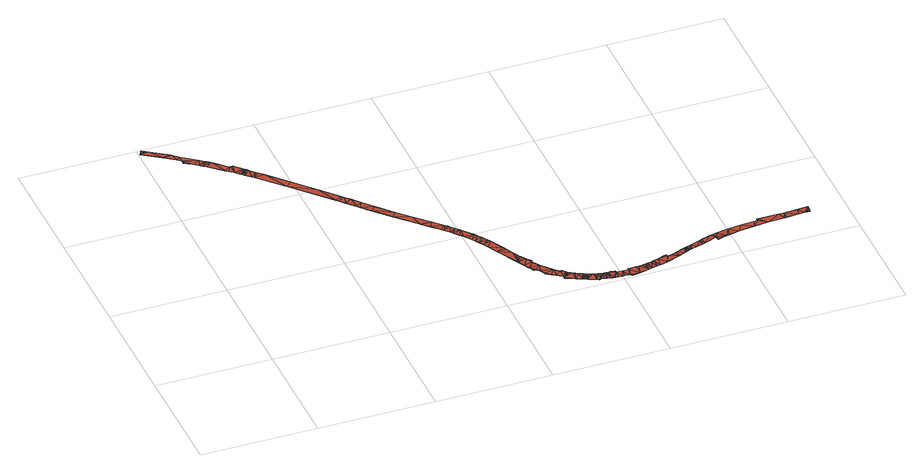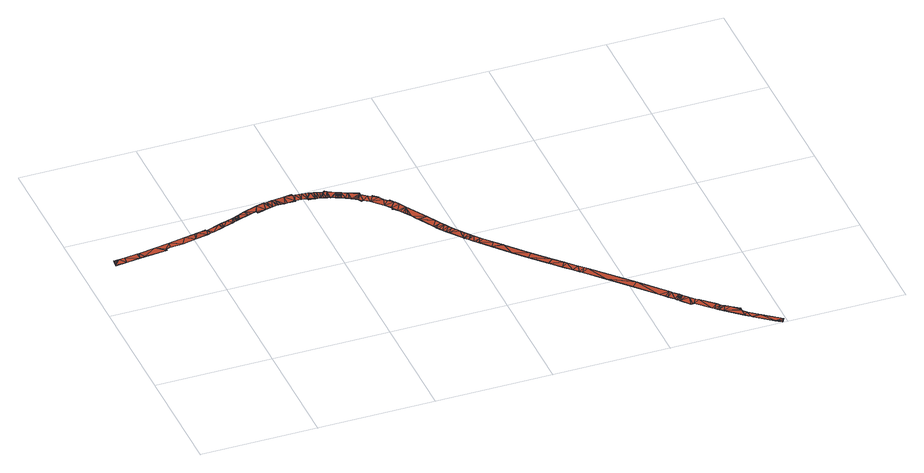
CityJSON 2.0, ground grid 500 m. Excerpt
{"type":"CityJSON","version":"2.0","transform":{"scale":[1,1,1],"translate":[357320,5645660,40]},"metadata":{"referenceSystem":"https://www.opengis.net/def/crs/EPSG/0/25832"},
"CityObjects":{
"building1":{"type":"Building","attributes":{"Geometrietyp2DReferenz":"3000","Gemeindeschluessel":"05315000","function":"53001_1800","roofType":"9999","measuredHeight":1},"geometry":[{"type":"MultiSurface","lod":"2","boundaries":[[[0,1,2]],[[1,3,2]],[[4,5,0]],[[5,1,0]],[[6,7,4]],[[7,5,4]],[[8,9,6]],[[9,7,6]],[[10,11,8]],[[11,9,8]],[[12,13,10]],[[13,11,10]],[[14,15,12]],[[15,13,12]],[[16,17,14]],[[17,15,14]],[[18,19,16]],[[19,17,16]],[[20,21,18]],[[22,23,24]],[[25,26,27]],[[26,22,27]],[[28,29,25]],[[29,26,25]],[[30,31,28]],[[31,29,28]],[[32,33,30]],[[34,35,36]],[[35,37,36]],[[38,39,34]],[[39,35,34]],[[40,41,38]],[[41,39,38]],[[42,43,40]],[[43,41,40]],[[44,45,46]],[[45,47,46]],[[48,49,44]],[[49,45,44]],[[50,51,52]],[[53,54,55]],[[54,50,55]],[[56,57,53]],[[57,54,53]],[[58,59,56]],[[59,57,56]],[[60,61,58]],[[61,59,58]],[[62,63,60]],[[63,61,60]],[[64,65,66]],[[67,68,69]],[[68,64,69]],[[70,71,67]],[[71,68,67]],[[72,73,70]],[[73,71,70]],[[74,75,72]],[[75,73,72]],[[76,77,74]],[[33,31,30]],[[78,79,32]],[[79,33,32]],[[80,81,78]],[[81,79,78]],[[82,83,80]],[[83,81,80]],[[84,85,82]],[[85,83,82]],[[86,87,42]],[[87,43,42]],[[88,89,86]],[[89,87,86]],[[90,91,88]],[[91,89,88]],[[92,93,90]],[[93,91,90]],[[94,95,48]],[[95,49,48]],[[96,97,94]],[[97,95,94]],[[98,99,96]],[[99,97,96]],[[100,101,62]],[[101,63,62]],[[102,103,100]],[[103,101,100]],[[104,105,102]],[[105,103,102]],[[106,107,104]],[[107,105,104]],[[108,109,106]],[[109,107,106]],[[110,111,108]],[[77,75,74]],[[112,113,76]],[[113,77,76]],[[114,115,112]],[[115,113,112]],[[116,117,114]],[[117,115,114]],[[118,119,116]],[[120,121,84]],[[121,85,84]],[[122,123,120]],[[123,121,120]],[[124,125,122]],[[125,123,122]],[[126,127,92]],[[127,93,92]],[[128,129,126]],[[129,127,126]],[[130,131,128]],[[131,129,128]],[[132,133,98]],[[133,99,98]],[[134,135,132]],[[135,133,132]],[[136,137,134]],[[137,135,134]],[[138,139,136]],[[139,137,136]],[[140,141,138]],[[141,139,138]],[[142,143,140]],[[111,109,108]],[[144,145,110]],[[145,111,110]],[[146,147,144]],[[147,145,144]],[[148,149,146]],[[149,147,146]],[[150,151,148]],[[151,149,148]],[[152,153,150]],[[119,117,116]],[[154,155,118]],[[155,119,118]],[[156,157,154]],[[157,155,154]],[[158,159,156]],[[159,157,156]],[[160,161,158]],[[161,159,158]],[[162,163,160]],[[163,161,160]],[[164,165,162]],[[166,167,124]],[[167,125,124]],[[168,169,166]],[[169,167,166]],[[170,171,168]],[[171,169,168]],[[172,173,170]],[[173,171,170]],[[174,175,172]],[[176,177,130]],[[177,131,130]],[[178,179,176]],[[179,177,176]],[[180,181,178]],[[181,179,178]],[[182,183,180]],[[183,181,180]],[[184,185,182]],[[143,141,140]],[[186,187,142]],[[187,143,142]],[[188,189,186]],[[189,187,186]],[[190,191,188]],[[153,151,150]],[[192,193,152]],[[193,153,152]],[[194,195,192]],[[195,193,192]],[[196,197,194]],[[197,195,194]],[[198,199,196]],[[199,197,196]],[[200,201,198]],[[165,163,162]],[[202,203,164]],[[203,165,164]],[[204,205,202]],[[205,203,202]],[[206,207,204]],[[207,205,204]],[[208,209,206]],[[209,207,206]],[[210,211,208]],[[211,209,208]],[[191,189,188]],[[212,213,190]],[[213,191,190]],[[214,215,212]],[[215,213,212]],[[216,217,214]],[[217,215,214]],[[218,219,216]],[[219,217,216]],[[220,221,218]],[[221,219,218]],[[201,199,198]],[[222,223,200]],[[223,201,200]],[[224,225,222]],[[225,223,222]],[[226,227,224]],[[227,225,224]],[[228,229,226]],[[230,231,210]],[[231,211,210]],[[232,233,230]],[[233,231,230]],[[234,235,232]],[[235,233,232]],[[236,237,234]],[[237,235,234]],[[238,239,236]],[[239,237,236]],[[240,241,238]],[[175,173,172]],[[242,243,174]],[[243,175,174]],[[244,245,242]],[[245,243,242]],[[246,247,244]],[[247,245,244]],[[248,249,246]],[[249,247,246]],[[250,251,248]],[[251,249,248]],[[252,253,250]],[[253,251,250]],[[254,255,252]],[[255,253,252]],[[256,257,254]],[[185,183,182]],[[258,259,184]],[[259,185,184]],[[260,261,258]],[[261,259,258]],[[262,263,260]],[[263,261,260]],[[264,265,262]],[[265,263,262]],[[266,267,264]],[[267,265,264]],[[268,269,266]],[[269,267,266]],[[270,271,268]],[[271,269,268]],[[21,19,18]],[[272,273,20]],[[274,275,220]],[[275,221,220]],[[276,277,274]],[[277,275,274]],[[278,279,276]],[[279,277,276]],[[280,281,278]],[[281,279,278]],[[282,283,280]],[[229,227,226]],[[284,285,228]],[[285,229,228]],[[286,287,284]],[[287,285,284]],[[288,289,286]],[[289,287,286]],[[290,291,288]],[[257,255,254]],[[292,293,256]],[[293,257,256]],[[294,295,292]],[[295,293,292]],[[296,297,294]],[[297,295,294]],[[298,299,296]],[[300,301,270]],[[301,271,270]],[[302,303,300]],[[303,301,300]],[[304,305,302]],[[305,303,302]],[[306,307,304]],[[307,305,304]],[[308,309,306]],[[273,21,20]],[[310,311,272]],[[311,273,272]],[[312,313,310]],[[313,311,310]],[[46,47,312]],[[47,313,312]],[[283,281,280]],[[314,315,282]],[[315,283,282]],[[316,317,314]],[[317,315,314]],[[318,319,316]],[[319,317,316]],[[320,321,318]],[[321,319,318]],[[291,289,288]],[[322,323,290]],[[323,291,290]],[[324,325,322]],[[325,323,322]],[[326,327,324]],[[327,325,324]],[[328,329,326]],[[329,327,326]],[[330,331,328]],[[299,297,296]],[[332,333,298]],[[333,299,298]],[[334,335,332]],[[335,333,332]],[[336,337,334]],[[337,335,334]],[[338,339,336]],[[339,337,336]],[[309,307,306]],[[340,341,308]],[[341,309,308]],[[342,343,340]],[[343,341,340]],[[344,345,342]],[[345,343,342]],[[331,329,328]],[[346,347,330]],[[347,331,330]],[[348,349,346]],[[349,347,346]],[[350,351,348]],[[351,349,348]],[[241,239,238]],[[352,353,240]],[[353,241,240]],[[354,355,352]],[[355,353,352]],[[356,357,354]],[[357,355,354]],[[358,359,356]],[[359,357,356]],[[360,361,338]],[[361,339,338]],[[362,363,360]],[[363,361,360]],[[364,365,362]],[[365,363,362]],[[366,367,364]],[[367,365,364]],[[368,369,344]],[[369,345,344]],[[370,371,368]],[[371,369,368]],[[372,373,370]],[[373,371,370]],[[374,375,372]],[[375,373,372]],[[376,377,374]],[[378,379,350]],[[379,351,350]],[[380,381,378]],[[381,379,378]],[[382,383,380]],[[383,381,380]],[[384,385,382]],[[385,383,382]],[[386,387,358]],[[387,359,358]],[[388,389,386]],[[389,387,386]],[[390,391,388]],[[391,389,388]],[[392,393,390]],[[393,391,390]],[[394,395,366]],[[395,367,366]],[[396,397,394]],[[397,395,394]],[[398,399,396]],[[399,397,396]],[[400,401,398]],[[377,375,374]],[[402,403,376]],[[403,377,376]],[[404,405,402]],[[405,403,402]],[[406,407,404]],[[407,405,404]],[[408,409,406]],[[410,411,320]],[[411,321,320]],[[412,413,410]],[[413,411,410]],[[414,415,412]],[[415,413,412]],[[416,417,384]],[[417,385,384]],[[418,419,416]],[[419,417,416]],[[420,421,418]],[[421,419,418]],[[422,423,420]],[[424,425,392]],[[425,393,392]],[[426,427,424]],[[427,425,424]],[[428,429,426]],[[429,427,426]],[[430,431,428]],[[431,429,428]],[[401,399,398]],[[432,433,400]],[[433,401,400]],[[434,435,432]],[[435,433,432]],[[436,437,434]],[[437,435,434]],[[409,407,406]],[[438,439,408]],[[439,409,408]],[[440,441,438]],[[441,439,438]],[[442,443,440]],[[443,441,440]],[[444,445,414]],[[445,415,414]],[[446,447,444]],[[447,445,444]],[[448,449,446]],[[449,447,446]],[[52,51,448]],[[51,449,448]],[[55,50,52]],[[423,421,420]],[[450,451,422]],[[451,423,422]],[[452,453,450]],[[453,451,450]],[[66,65,452]],[[65,453,452]],[[69,64,66]],[[454,455,430]],[[455,431,430]],[[456,457,454]],[[457,455,454]],[[458,459,456]],[[459,457,456]],[[460,461,458]],[[461,459,458]],[[462,463,460]],[[463,461,460]],[[464,465,462]],[[466,467,436]],[[467,437,436]],[[468,469,466]],[[469,467,466]],[[470,471,468]],[[471,469,468]],[[472,473,470]],[[473,471,470]],[[474,475,472]],[[475,473,472]],[[476,477,474]],[[477,475,474]],[[478,479,476]],[[479,477,476]],[[480,481,478]],[[481,479,478]],[[482,483,480]],[[483,481,480]],[[484,485,482]],[[485,483,482]],[[486,487,484]],[[487,485,484]],[[488,489,442]],[[489,443,442]],[[490,491,488]],[[491,489,488]],[[492,493,490]],[[493,491,490]],[[494,495,492]],[[495,493,492]],[[465,463,462]],[[496,497,464]],[[498,499,486]],[[499,487,486]],[[500,501,498]],[[501,499,498]],[[502,503,500]],[[503,501,500]],[[504,505,494]],[[505,495,494]],[[506,507,504]],[[507,505,504]],[[508,509,506]],[[509,507,506]],[[510,511,508]],[[511,509,508]],[[497,465,464]],[[512,513,496]],[[513,497,496]],[[514,515,512]],[[515,513,512]],[[24,23,514]],[[23,515,514]],[[27,22,24]],[[516,517,502]],[[517,503,502]],[[518,519,516]],[[519,517,516]],[[520,521,518]],[[521,519,518]],[[522,523,520]],[[523,521,520]],[[524,525,522]],[[525,523,522]],[[526,527,524]],[[527,525,524]],[[36,37,526]],[[37,527,526]],[[528,529,510]],[[529,511,510]],[[2,3,528]],[[3,529,528]],[[9,1,5]],[[9,5,7]],[[511,529,9]],[[91,93,411]],[[411,93,321]],[[91,411,413]],[[89,91,413]],[[89,413,415]],[[87,89,445]],[[169,163,165]],[[163,171,161]],[[171,173,159]],[[171,159,161]],[[159,173,157]],[[119,155,117]],[[117,155,115]],[[115,155,113]],[[9,529,3]],[[9,3,1]],[[511,9,11]],[[509,511,11]],[[509,11,13]],[[509,13,507]],[[507,13,15]],[[507,15,505]],[[493,495,491]],[[505,15,17]],[[505,17,495]],[[495,17,491]],[[491,17,489]],[[489,17,19]],[[247,77,113]],[[247,113,173]],[[173,113,157]],[[157,113,155]],[[249,75,77]],[[249,77,247]],[[251,73,75]],[[251,75,249]],[[255,71,251]],[[251,71,73]],[[489,19,443]],[[441,443,19]],[[441,19,21]],[[441,21,273]],[[441,273,439]],[[409,439,311]],[[311,439,273]],[[445,89,415]],[[87,445,447]],[[43,87,449]],[[449,87,447]],[[41,43,51]],[[51,43,449]],[[63,39,61]],[[61,39,59]],[[59,39,57]],[[39,41,54]],[[54,41,50]],[[50,41,51]],[[39,54,57]],[[37,35,523]],[[37,523,525]],[[123,203,205]],[[123,205,121]],[[121,205,207]],[[121,207,209]],[[409,311,313]],[[409,313,407]],[[405,407,47]],[[47,407,313]],[[405,47,45]],[[405,45,49]],[[405,49,403]],[[99,133,97]],[[377,403,49]],[[37,525,527]],[[519,521,517]],[[517,521,503]],[[523,35,111]],[[523,111,521]],[[521,111,145]],[[521,145,503]],[[107,109,105]],[[121,209,85]],[[231,81,211]],[[85,209,211]],[[85,211,83]],[[83,211,81]],[[81,231,233]],[[81,233,79]],[[79,233,235]],[[31,33,29]],[[29,33,26]],[[26,33,22]],[[79,235,237]],[[79,237,22]],[[22,237,239]],[[22,239,23]],[[22,33,79]],[[23,239,515]],[[515,239,241]],[[513,515,241]],[[377,49,95]],[[375,377,95]],[[375,95,97]],[[375,97,373]],[[373,97,133]],[[373,133,371]],[[371,133,369]],[[369,133,135]],[[369,135,345]],[[345,135,137]],[[105,109,103]],[[103,109,101]],[[35,39,101]],[[101,39,63]],[[35,101,111]],[[111,101,109]],[[503,145,501]],[[343,345,139]],[[139,345,137]],[[343,139,141]],[[341,343,143]],[[143,343,141]],[[341,143,187]],[[307,309,189]],[[485,487,483]],[[483,487,499]],[[481,483,147]],[[481,147,149]],[[501,145,147]],[[501,147,499]],[[499,147,483]],[[195,151,193]],[[71,255,68]],[[257,64,255]],[[255,64,68]],[[65,423,453]],[[451,453,423]],[[297,423,257]],[[257,423,65]],[[257,65,64]],[[257,295,297]],[[169,165,167]],[[167,165,125]],[[125,165,123]],[[123,165,203]],[[307,189,191]],[[309,341,187]],[[309,187,189]],[[307,191,305]],[[303,305,191]],[[303,191,213]],[[301,303,213]],[[301,213,215]],[[301,215,271]],[[271,215,217]],[[153,193,151]],[[479,481,149]],[[479,149,195]],[[195,149,151]],[[479,195,197]],[[477,479,199]],[[199,479,197]],[[227,473,225]],[[269,271,219]],[[219,271,217]],[[267,269,221]],[[221,269,219]],[[267,221,275]],[[225,473,223]],[[199,201,477]],[[475,477,473]],[[473,477,223]],[[223,477,201]],[[469,471,229]],[[469,229,285]],[[471,473,227]],[[267,275,265]],[[265,275,263]],[[261,263,277]],[[277,263,275]],[[259,261,277]],[[259,277,279]],[[259,279,185]],[[471,227,229]],[[467,469,285]],[[467,285,287]],[[437,467,287]],[[437,287,289]],[[401,433,399]],[[183,185,281]],[[281,185,279]],[[183,281,283]],[[183,283,181]],[[179,181,283]],[[179,283,315]],[[179,315,177]],[[331,397,329]],[[399,433,397]],[[397,433,329]],[[329,433,327]],[[327,433,325]],[[433,435,323]],[[433,323,325]],[[323,435,291]],[[131,177,319]],[[319,177,317]],[[317,177,315]],[[129,131,319]],[[129,319,321]],[[129,321,127]],[[127,321,93]],[[435,437,289]],[[435,289,291]],[[335,421,333]],[[333,421,423]],[[333,423,299]],[[339,419,337]],[[337,419,421]],[[337,421,335]],[[385,417,383]],[[383,417,381]],[[381,417,379]],[[367,395,349]],[[367,349,351]],[[331,347,397]],[[395,397,347]],[[395,347,349]],[[367,351,365]],[[365,351,379]],[[365,379,363]],[[363,379,419]],[[419,379,417]],[[419,339,361]],[[419,361,363]],[[299,423,297]],[[293,295,257]],[[253,255,251]],[[243,245,175]],[[175,247,173]],[[171,163,169]],[[513,241,353]],[[513,353,355]],[[513,355,497]],[[355,357,497]],[[357,359,497]],[[497,359,387]],[[497,387,465]],[[465,387,389]],[[465,389,463]],[[457,459,455]],[[455,459,431]],[[431,459,429]],[[429,459,427]],[[427,459,425]],[[463,389,461]],[[461,389,391]],[[461,391,459]],[[459,391,425]],[[425,391,393]],[[8,4,0]],[[8,6,4]],[[510,8,528]],[[8,2,528]],[[8,0,2]],[[510,10,8]],[[508,10,510]],[[508,12,10]],[[508,506,12]],[[506,14,12]],[[506,504,14]],[[492,490,494]],[[504,16,14]],[[504,494,16]],[[494,490,16]],[[490,488,16]],[[488,18,16]],[[488,442,18]],[[440,18,442]],[[440,20,18]],[[440,272,20]],[[440,438,272]],[[408,310,438]],[[310,272,438]],[[408,312,310]],[[408,406,312]],[[404,46,406]],[[46,312,406]],[[404,44,46]],[[404,48,44]],[[404,402,48]],[[98,96,132]],[[376,48,402]],[[376,94,48]],[[374,94,376]],[[374,96,94]],[[374,372,96]],[[372,132,96]],[[372,370,132]],[[370,368,132]],[[368,134,132]],[[368,344,134]],[[344,136,134]],[[342,138,344]],[[138,136,344]],[[342,140,138]],[[340,142,342]],[[142,140,342]],[[340,186,142]],[[306,188,308]],[[306,190,188]],[[308,186,340]],[[308,188,186]],[[306,304,190]],[[302,190,304]],[[302,212,190]],[[300,212,302]],[[300,214,212]],[[300,270,214]],[[270,216,214]],[[268,218,270]],[[218,216,270]],[[266,220,268]],[[220,218,268]],[[266,274,220]],[[266,264,274]],[[264,262,274]],[[260,276,262]],[[276,274,262]],[[258,276,260]],[[258,278,276]],[[258,184,278]],[[182,280,184]],[[280,278,184]],[[182,282,280]],[[182,180,282]],[[178,282,180]],[[178,314,282]],[[178,176,314]],[[130,318,176]],[[318,316,176]],[[316,314,176]],[[128,318,130]],[[128,320,318]],[[128,126,320]],[[126,92,320]],[[90,410,92]],[[410,320,92]],[[90,412,410]],[[88,412,90]],[[88,414,412]],[[86,444,88]],[[444,414,88]],[[86,446,444]],[[42,448,86]],[[448,446,86]],[[40,52,42]],[[52,448,42]],[[62,60,38]],[[60,58,38]],[[58,56,38]],[[38,53,40]],[[53,55,40]],[[55,52,40]],[[38,56,53]],[[36,522,34]],[[36,524,522]],[[36,526,524]],[[518,516,520]],[[516,502,520]],[[522,110,34]],[[522,520,110]],[[520,144,110]],[[520,502,144]],[[106,104,108]],[[104,102,108]],[[102,100,108]],[[34,100,38]],[[100,62,38]],[[34,110,100]],[[110,108,100]],[[502,500,144]],[[484,482,486]],[[482,498,486]],[[480,146,482]],[[480,148,146]],[[500,146,144]],[[500,498,146]],[[498,482,146]],[[194,192,150]],[[152,150,192]],[[478,148,480]],[[478,194,148]],[[194,150,148]],[[478,196,194]],[[476,198,478]],[[198,196,478]],[[226,224,472]],[[224,222,472]],[[198,476,200]],[[474,472,476]],[[472,222,476]],[[222,200,476]],[[468,228,470]],[[468,284,228]],[[470,226,472]],[[470,228,226]],[[466,284,468]],[[466,286,284]],[[436,286,466]],[[436,288,286]],[[400,398,432]],[[330,328,396]],[[398,396,432]],[[396,328,432]],[[328,326,432]],[[326,324,432]],[[432,322,434]],[[432,324,322]],[[322,290,434]],[[434,288,436]],[[434,290,288]],[[334,332,420]],[[332,422,420]],[[332,298,422]],[[338,336,418]],[[336,420,418]],[[336,334,420]],[[384,382,416]],[[382,380,416]],[[380,378,416]],[[366,348,394]],[[366,350,348]],[[330,396,346]],[[394,346,396]],[[394,348,346]],[[366,364,350]],[[364,378,350]],[[364,362,378]],[[362,418,378]],[[418,416,378]],[[418,360,338]],[[418,362,360]],[[298,296,422]],[[292,256,294]],[[252,250,254]],[[242,174,244]],[[174,172,246]],[[170,168,162]],[[168,164,162]],[[162,160,170]],[[170,158,172]],[[170,160,158]],[[158,156,172]],[[118,116,154]],[[116,114,154]],[[114,112,154]],[[246,112,76]],[[246,172,112]],[[172,156,112]],[[156,154,112]],[[248,76,74]],[[248,246,76]],[[250,74,72]],[[250,248,74]],[[254,250,70]],[[250,72,70]],[[70,67,254]],[[256,254,69]],[[254,67,69]],[[66,452,422]],[[450,422,452]],[[296,256,422]],[[256,66,422]],[[256,69,66]],[[256,296,294]],[[168,166,164]],[[166,124,164]],[[124,122,164]],[[122,202,164]],[[122,204,202]],[[122,120,204]],[[120,206,204]],[[120,208,206]],[[120,84,208]],[[230,210,80]],[[84,210,208]],[[84,82,210]],[[82,80,210]],[[80,232,230]],[[80,78,232]],[[78,234,232]],[[30,28,32]],[[28,25,32]],[[25,27,32]],[[78,236,234]],[[78,27,236]],[[27,238,236]],[[27,24,238]],[[27,78,32]],[[24,514,238]],[[514,240,238]],[[512,240,514]],[[512,352,240]],[[512,354,352]],[[512,496,354]],[[354,496,356]],[[356,496,358]],[[496,386,358]],[[496,464,386]],[[464,388,386]],[[464,462,388]],[[456,454,458]],[[454,430,458]],[[430,428,458]],[[428,426,458]],[[426,424,458]],[[462,460,388]],[[460,390,388]],[[460,458,390]],[[458,424,390]],[[424,392,390]]],"semantics":{"surfaces":[{"type":"WallSurface"},{"type":"GroundSurface"},{"type":"RoofSurface"}],"values":[0,0,0,0,0,0,0,0,0,0,0,0,0,0,0,0,0,0,0,0,0,0,0,0,0,0,0,0,0,0,0,0,0,0,0,0,0,0,0,0,0,0,0,0,0,0,0,0,0,0,0,0,0,0,0,0,0,0,0,0,0,0,0,0,0,0,0,0,0,0,0,0,0,0,0,0,0,0,0,0,0,0,0,0,0,0,0,0,0,0,0,0,0,0,0,0,0,0,0,0,0,0,0,0,0,0,0,0,0,0,0,0,0,0,0,0,0,0,0,0,0,0,0,0,0,0,0,0,0,0,0,0,0,0,0,0,0,0,0,0,0,0,0,0,0,0,0,0,0,0,0,0,0,0,0,0,0,0,0,0,0,0,0,0,0,0,0,0,0,0,0,0,0,0,0,0,0,0,0,0,0,0,0,0,0,0,0,0,0,0,0,0,0,0,0,0,0,0,0,0,0,0,0,0,0,0,0,0,0,0,0,0,0,0,0,0,0,0,0,0,0,0,0,0,0,0,0,0,0,0,0,0,0,0,0,0,0,0,0,0,0,0,0,0,0,0,0,0,0,0,0,0,0,0,0,0,0,0,0,0,0,0,0,0,0,0,0,0,0,0,0,0,0,0,0,0,0,0,0,0,0,0,0,0,0,0,0,0,0,0,0,0,0,0,0,0,0,0,0,0,0,0,0,0,0,0,0,0,0,0,0,0,0,0,0,0,0,0,0,0,0,0,0,0,0,0,0,0,0,0,0,0,0,0,0,0,0,0,0,0,0,0,0,0,0,0,0,0,0,0,0,0,0,0,0,0,0,0,0,0,0,0,0,0,0,0,0,0,0,0,0,0,0,0,0,0,0,0,0,0,0,0,0,0,0,0,0,0,0,0,0,0,0,0,0,0,0,0,0,0,0,0,0,0,0,0,0,0,0,0,0,0,0,0,0,0,0,0,0,0,0,0,0,0,0,0,0,0,0,0,0,0,0,0,0,0,0,0,0,0,0,0,0,0,0,0,0,0,0,0,0,0,0,0,0,0,0,0,0,0,0,0,0,0,0,0,0,0,0,0,0,0,0,0,0,0,0,0,0,0,0,0,0,0,0,0,0,0,0,0,0,0,0,0,0,0,0,0,0,0,0,0,0,0,0,0,0,0,0,0,0,0,0,0,0,0,0,0,0,0,0,0,0,0,0,0,0,0,0,0,1,1,1,1,1,1,1,1,1,1,1,1,1,1,1,1,1,1,1,1,1,1,1,1,1,1,1,1,1,1,1,1,1,1,1,1,1,1,1,1,1,1,1,1,1,1,1,1,1,1,1,1,1,1,1,1,1,1,1,1,1,1,1,1,1,1,1,1,1,1,1,1,1,1,1,1,1,1,1,1,1,1,1,1,1,1,1,1,1,1,1,1,1,1,1,1,1,1,1,1,1,1,1,1,1,1,1,1,1,1,1,1,1,1,1,1,1,1,1,1,1,1,1,1,1,1,1,1,1,1,1,1,1,1,1,1,1,1,1,1,1,1,1,1,1,1,1,1,1,1,1,1,1,1,1,1,1,1,1,1,1,1,1,1,1,1,1,1,1,1,1,1,1,1,1,1,1,1,1,1,1,1,1,1,1,1,1,1,1,1,1,1,1,1,1,1,1,1,1,1,1,1,1,1,1,1,1,1,1,1,1,1,1,1,1,1,1,1,1,1,1,1,1,1,1,1,1,1,1,1,1,1,1,1,1,1,1,1,1,1,1,1,1,1,1,1,1,1,1,1,1,1,1,1,1,1,1,1,1,1,1,1,2,2,2,2,2,2,2,2,2,2,2,2,2,2,2,2,2,2,2,2,2,2,2,2,2,2,2,2,2,2,2,2,2,2,2,2,2,2,2,2,2,2,2,2,2,2,2,2,2,2,2,2,2,2,2,2,2,2,2,2,2,2,2,2,2,2,2,2,2,2,2,2,2,2,2,2,2,2,2,2,2,2,2,2,2,2,2,2,2,2,2,2,2,2,2,2,2,2,2,2,2,2,2,2,2,2,2,2,2,2,2,2,2,2,2,2,2,2,2,2,2,2,2,2,2,2,2,2,2,2,2,2,2,2,2,2,2,2,2,2,2,2,2,2,2,2,2,2,2,2,2,2,2,2,2,2,2,2,2,2,2,2,2,2,2,2,2,2,2,2,2,2,2,2,2,2,2,2,2,2,2,2,2,2,2,2,2,2,2,2,2,2,2,2,2,2,2,2,2,2,2,2,2,2,2,2,2,2,2,2,2,2,2,2,2,2,2,2,2,2,2,2,2,2,2,2,2,2,2,2,2,2,2,2,2,2,2,2,2,2,2,2,2,2,2,2,2,2,2,2,2,2,2,2,2,2,2,2,2,2,2,2]}}]}
},
"vertices":[
[14,1487,11],[14,1487,10],[11,1481,11],[11,1481,10],[17,1491,11],[17,1491,10],[20,1497,11],[20,1497,10],[45,1479,11],[45,1479,10],[118,1426,13],[118,1426,12],[124,1420,13],[124,1420,12],[145,1403,13],[145,1403,12],[213,1348,15],[213,1348,14],[227,1335,15],[227,1335,14],[233,1330,16],[233,1330,15],[1976,113,20],[1989,116,20],[1989,116,21],[1963,110,20],[1963,110,19],[1976,113,21],[1943,105,19],[1943,105,18],[1938,104,19],[1938,104,18],[1936,108,19],[1936,108,18],[1156,217,19],[1156,217,18],[1167,198,18],[1167,198,17],[1141,245,20],[1141,245,19],[1087,340,23],[1087,340,22],[1065,380,24],[1065,380,23],[321,1264,17],[321,1264,16],[311,1264,17],[311,1264,16],[352,1226,18],[352,1226,17],[1128,340,21],[1122,350,22],[1122,350,23],[1142,313,21],[1142,313,20],[1128,340,22],[1152,295,21],[1152,295,20],[1158,285,20],[1158,285,19],[1163,277,20],[1163,277,19],[1171,266,20],[1171,266,19],[1581,50,18],[1567,50,18],[1567,50,19],[1595,51,20],[1595,51,19],[1581,50,19],[1607,52,20],[1607,52,19],[1618,53,21],[1618,53,20],[1633,56,21],[1633,56,20],[1646,59,22],[1646,59,21],[1934,115,24],[1934,115,23],[1878,95,24],[1878,95,23],[1863,90,24],[1863,90,23],[1840,84,24],[1840,84,23],[1053,401,24],[1053,401,23],[1042,419,24],[1042,419,23],[1032,436,24],[1032,436,23],[1022,451,24],[1022,451,23],[357,1221,19],[357,1221,18],[361,1217,19],[361,1217,18],[364,1213,19],[364,1213,18],[1178,256,19],[1178,256,18],[1181,253,19],[1181,253,18],[1185,250,19],[1185,250,18],[1196,240,18],[1196,240,17],[1194,233,18],[1194,233,17],[1193,228,18],[1193,228,17],[1665,64,22],[1665,64,21],[1679,69,22],[1679,69,21],[1696,75,23],[1696,75,22],[1704,77,23],[1704,77,22],[1813,76,24],[1813,76,23],[1803,73,24],[1803,73,23],[1791,68,24],[1791,68,23],[1011,465,24],[1011,465,23],[1000,480,24],[1000,480,23],[989,495,23],[989,495,22],[368,1209,19],[368,1209,18],[388,1188,19],[388,1188,18],[396,1180,20],[396,1180,19],[415,1159,20],[415,1159,19],[494,1074,21],[494,1074,20],[574,989,21],[574,989,20],[1213,202,17],[1213,202,16],[1256,154,15],[1256,154,14],[1278,136,14],[1278,136,13],[1282,138,14],[1282,138,13],[1286,139,14],[1286,139,13],[1705,74,23],[1705,74,22],[1708,65,23],[1708,65,22],[1709,65,23],[1709,65,22],[1727,71,23],[1727,71,22],[1746,77,24],[1746,77,23],[1787,91,24],[1787,91,23],[1786,66,24],[1786,66,23],[1781,64,24],[1781,64,23],[1755,51,24],[1755,51,23],[1694,31,23],[1694,31,22],[1681,27,23],[1681,27,22],[976,510,23],[976,510,22],[968,519,23],[968,519,22],[964,524,23],[964,524,22],[959,530,23],[959,530,22],[942,550,22],[942,550,21],[646,911,20],[646,911,19],[655,902,20],[655,902,19],[674,882,20],[674,882,19],[1292,130,14],[1292,130,13],[1295,126,14],[1295,126,13],[1299,122,14],[1299,122,13],[1304,118,14],[1304,118,13],[1310,113,14],[1310,113,13],[1792,93,24],[1792,93,23],[1797,95,24],[1797,95,23],[1810,99,24],[1810,99,23],[1820,103,24],[1820,103,23],[1864,117,24],[1864,117,23],[705,848,19],[705,848,18],[747,804,18],[747,804,17],[747,802,18],[747,802,17],[808,738,18],[808,738,17],[859,684,19],[859,684,18],[1319,108,14],[1319,108,13],[1328,102,14],[1328,102,13],[1339,97,14],[1339,97,13],[1354,89,14],[1354,89,13],[1871,120,24],[1871,120,23],[1912,134,24],[1912,134,23],[1927,137,24],[1927,137,23],[1944,142,24],[1944,142,23],[1996,151,23],[1996,151,22],[2055,161,21],[2055,161,20],[1677,26,22],[1677,26,21],[1666,24,22],[1666,24,21],[1659,22,22],[1659,22,21],[1646,20,22],[1646,20,21],[1622,16,21],[1622,16,20],[1621,16,21],[1621,16,20],[1611,14,21],[1611,14,20],[1567,7,19],[1567,7,18],[941,550,22],[941,550,21],[932,560,22],[932,560,21],[901,593,21],[901,593,20],[873,623,20],[873,623,19],[869,627,20],[869,627,19],[788,714,18],[788,714,17],[724,782,18],[724,782,17],[243,1322,16],[243,1322,15],[918,621,21],[918,621,20],[957,579,22],[957,579,21],[966,570,22],[966,570,21],[972,563,22],[972,563,21],[989,544,23],[989,544,22],[1361,85,14],[1361,85,13],[1368,82,14],[1368,82,13],[1375,79,14],[1375,79,13],[1387,74,14],[1387,74,13],[1534,1,18],[1534,1,17],[1531,5,18],[1531,5,17],[1528,9,18],[1528,9,17],[1528,10,18],[1528,10,17],[689,818,19],[689,818,18],[680,828,19],[680,828,18],[647,863,20],[647,863,19],[646,864,20],[646,864,19],[627,883,20],[627,883,19],[250,1316,16],[250,1316,15],[305,1263,17],[305,1263,16],[1000,533,23],[1000,533,22],[1002,530,23],[1002,530,22],[1004,528,23],[1004,528,22],[1044,476,24],[1044,476,23],[1393,72,14],[1393,72,13],[1396,70,14],[1396,70,13],[1405,68,14],[1405,68,13],[1412,66,15],[1412,66,14],[1419,64,15],[1419,64,14],[1519,10,18],[1519,10,17],[1505,11,18],[1505,11,17],[1492,12,17],[1492,12,16],[1479,13,17],[1479,13,16],[615,896,21],[615,896,20],[468,1052,21],[468,1052,20],[369,1156,20],[369,1156,19],[1427,62,15],[1427,62,14],[1434,61,15],[1434,61,14],[1443,60,15],[1443,60,14],[2111,165,20],[2111,165,19],[2129,168,19],[2129,168,18],[2129,173,19],[2129,173,18],[2129,177,19],[2129,177,18],[1467,15,17],[1467,15,16],[1456,17,16],[1456,17,15],[1445,19,16],[1445,19,15],[1433,22,16],[1433,22,15],[362,1164,19],[362,1164,18],[341,1185,19],[341,1185,18],[338,1189,19],[338,1189,18],[334,1193,19],[334,1193,18],[330,1197,19],[330,1197,18],[1451,59,15],[1451,59,14],[1461,59,16],[1461,59,15],[1471,58,16],[1471,58,15],[1480,58,16],[1480,58,15],[2225,181,16],[2225,181,15],[2246,182,15],[2246,182,14],[2303,187,13],[2303,187,12],[2352,192,12],[2352,192,11],[1422,26,15],[1422,26,14],[1411,29,15],[1411,29,14],[1407,26,15],[1407,26,14],[1402,23,15],[1402,23,14],[319,1209,18],[319,1209,17],[309,1219,18],[309,1219,17],[292,1234,17],[292,1234,16],[278,1245,17],[278,1245,16],[1054,464,24],[1054,464,23],[1063,451,24],[1063,451,23],[1071,439,24],[1071,439,23],[1481,53,16],[1481,53,15],[1482,49,16],[1482,49,15],[1507,46,17],[1507,46,16],[1533,45,18],[1533,45,17],[2352,188,12],[2352,188,11],[2351,181,12],[2351,181,11],[2350,174,12],[2350,174,11],[2350,167,12],[2350,167,11],[1393,31,15],[1393,31,14],[1361,47,14],[1361,47,13],[1359,48,14],[1359,48,13],[224,1294,16],[224,1294,15],[211,1306,15],[211,1306,14],[202,1313,15],[202,1313,14],[1080,425,24],[1080,425,23],[1084,419,24],[1084,419,23],[1087,413,24],[1087,413,23],[1534,50,18],[1534,50,17],[1554,50,18],[1554,50,17],[2349,162,12],[2349,162,11],[2349,158,12],[2349,158,11],[2326,158,13],[2326,158,12],[2301,156,13],[2301,156,12],[2247,151,15],[2247,151,14],[2238,150,15],[2238,150,14],[1353,51,14],[1353,51,13],[1345,55,14],[1345,55,13],[1341,56,14],[1341,56,13],[1319,66,14],[1319,66,13],[1276,85,14],[1276,85,13],[1277,91,14],[1277,91,13],[1278,97,15],[1278,97,14],[1252,116,15],[1252,116,14],[1237,125,15],[1237,125,14],[1236,122,16],[1236,122,15],[1214,140,16],[1214,140,15],[196,1318,15],[196,1318,14],[179,1331,15],[179,1331,14],[145,1355,14],[145,1355,13],[147,1365,14],[147,1365,13],[2167,144,18],[2167,144,17],[1216,143,16],[1216,143,15],[1203,164,17],[1203,164,16],[1190,177,17],[1190,177,16],[146,1372,14],[146,1372,13],[129,1386,13],[129,1386,12],[86,1421,12],[86,1421,11],[84,1422,12],[84,1422,11],[2101,135,20],[2101,135,19],[2035,124,22],[2035,124,21],[1187,176,17],[1187,176,16],[1181,175,17],[1181,175,16],[1170,196,18],[1170,196,17],[1170,197,18],[1170,197,17],[1169,197,18],[1169,197,17],[1168,198,18],[1168,198,17],[8,1476,10],[8,1476,9]
]}
